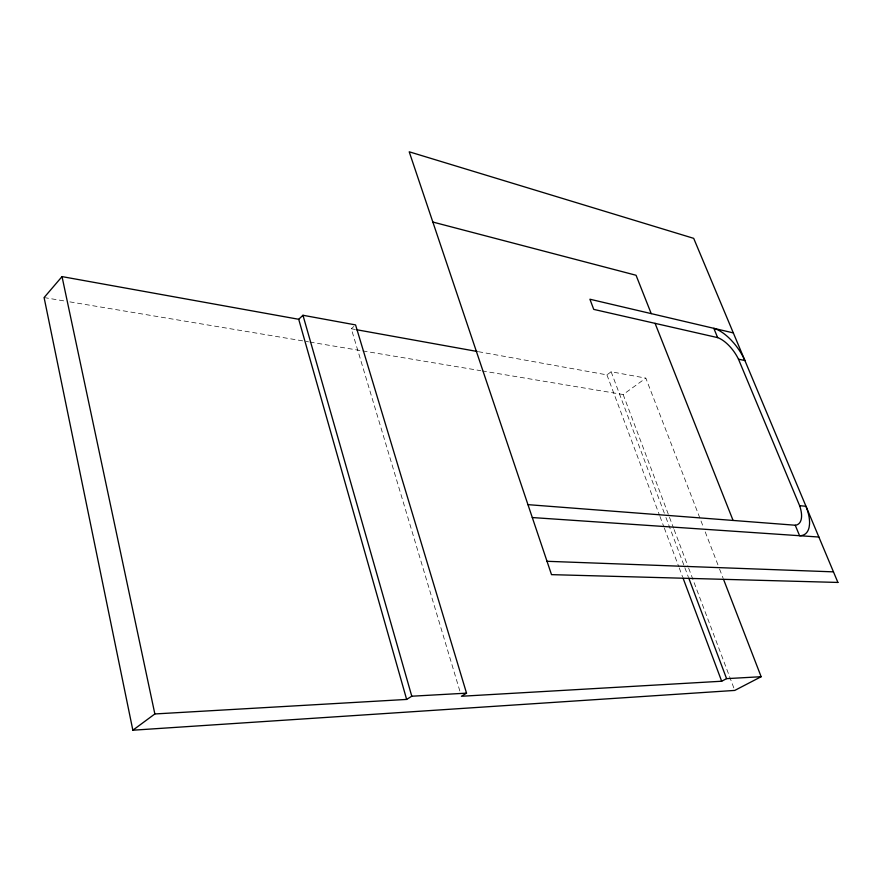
<?xml version="1.0" encoding="UTF-8"?>
<svg xmlns="http://www.w3.org/2000/svg" width="882" height="882" viewBox="0 0 882 882"><rect width="100%" height="100%" fill="white"/><g stroke="black" fill="none" stroke-linecap="round" stroke-linejoin="round"><path stroke-width="0.66" stroke-dasharray="4.41 3.31" d="M459.842 690.992L351.301 328.765L353.869 326.461M478.441 351.697L606.937 374.872L611.138 371.763L645.833 378.124L703.241 526.774M482.123 370.914L623.155 394.53L645.833 378.124M44.1 297.565L64.441 300.971M69.865 301.876L308.535 341.841M309.891 342.073L361.433 350.705M362.789 350.926L480.767 370.683M351.301 328.765L355.358 329.504M705.225 531.901L719.073 567.788M719.569 569.066L723.031 578.041M623.155 394.53L673.628 528.318M674.113 529.608L688.192 566.917M688.677 568.206L734.772 690.419M611.138 371.763L665.458 516.179M665.943 517.469L684.377 566.464M684.862 567.754L688.258 576.784M606.937 374.872L659.482 515.187M659.968 516.466L663.826 526.763M664.311 528.053L678.765 566.674M679.25 567.964L682.624 576.971"/><path stroke-width="1.32" d="M761.144 676.714L726.581 678.644L721.674 681.235L461.418 696.262L466.534 693.153L355.567 324.918L302.967 315.271L298.711 319.284L62.027 276.606L44.1 297.565L132.851 730.208L734.772 690.419L761.144 676.714L723.527 579.32M132.851 730.208L154.857 713.957L406.646 699.426L411.784 696.218L466.534 693.153M547.027 561.294L833.457 571.856M532.298 517.547L818.86 537.028M527.954 504.647L795.244 525.231L799.577 535.716A36.559 17.309 57.7 0 0 809.136 527.193L809.522 524.305A36.559 17.309 57.7 0 0 805.983 506.279L799.61 505.673L738.477 359.172A25.093 11.532 54.6 0 0 717.65 337.619L713.803 328.313A34.718 15.953 54.6 0 1 730.957 339.901L733.736 342.966A34.718 15.953 54.6 0 1 744.904 360.54L738.477 359.172M356.714 329.747L477.096 351.455M717.65 337.619L593.74 309.384L589.904 299.219L733.317 332.9M432.853 222.044L636.054 275.261L651.225 313.617M655.083 323.352L733.074 520.435M688.743 578.074L726.581 678.644M683.109 578.261L721.674 681.235M302.967 315.271L411.784 696.218M298.711 319.284L406.646 699.426M62.027 276.606L154.857 713.957M799.61 505.673A26.394 12.502 57.7 0 1 795.244 525.231M837.9 582.44L551.515 574.645L409.204 151.792L693.693 238.349L837.9 582.44"/></g></svg>
